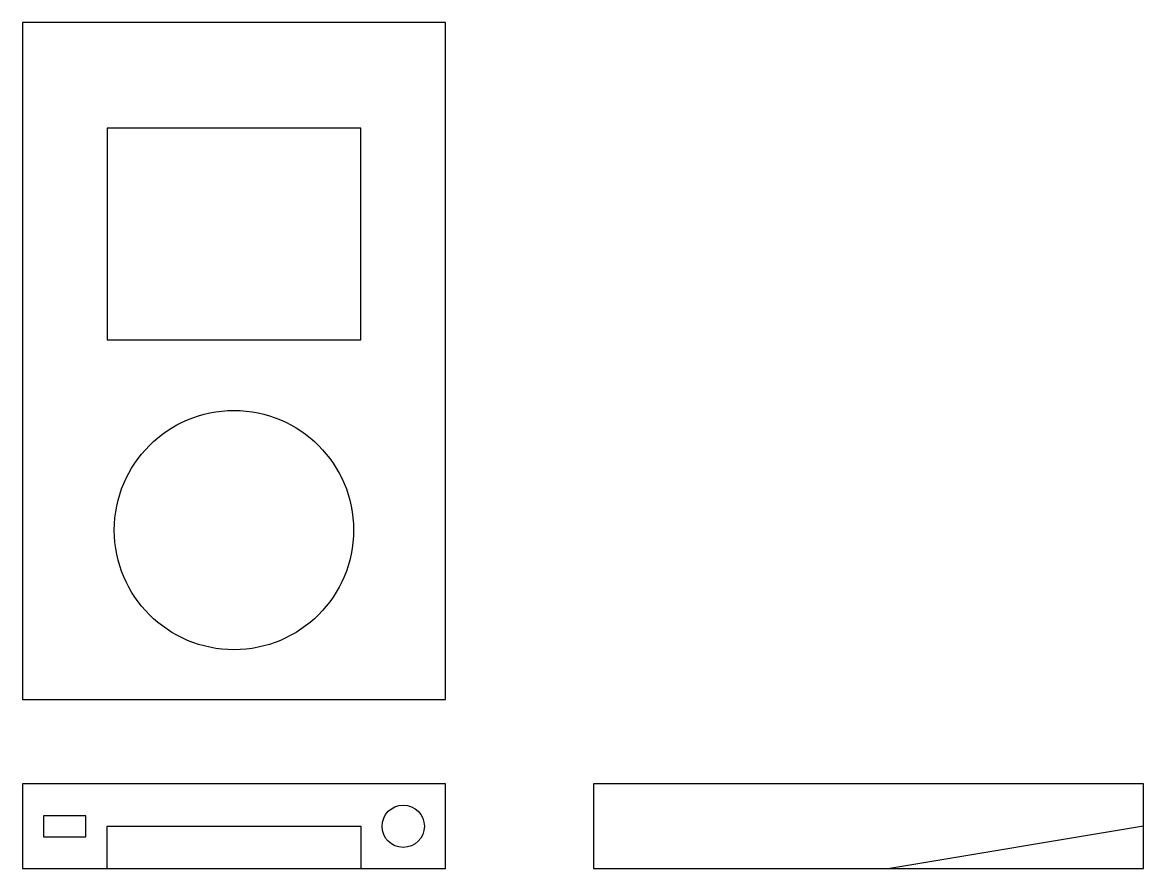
# Model space of a CAD drawing. Header units: inches. Extents: x 0 to 13.2, y 0 to 10.
import ezdxf

# ---------------------------------------------------------------- set-up
doc = ezdxf.new("R2010")
doc.units = ezdxf.units.IN
doc.header["$MEASUREMENT"] = 0

msp = doc.modelspace()

# ---------------------------------------------------------------- linework, layer by layer
for p, q in [((5, 1), (0, 1)), ((0, 1), (0, 0)), ((5, 0), (5, 1)), ((1, 0), (1, 0.5)), ((1, 0.5), (4, 0.5)), ((4, 0.5), (4, 0)), ((13.25, 0.5), (10.25, 0)), ((0, 0), (1, 0)), ((1, 0), (4, 0)), ((4, 0), (5, 0))]:
    msp.add_line(p, q)
for points in [[(0, 2), (5, 2), (5, 10), (0, 10)], [(1, 6.25), (4, 6.25), (4, 8.75), (1, 8.75)], [(6.75, 0), (13.25, 0), (13.25, 1), (6.75, 1)], [(0.25, 0.375), (0.75, 0.375), (0.75, 0.625), (0.25, 0.625)]]:
    msp.add_lwpolyline(points, close=True)
for centre, radius in [((2.5, 4), 1.414), ((4.5, 0.5), 0.25)]:
    msp.add_circle(centre, radius)

doc.saveas('drawing.dxf')
